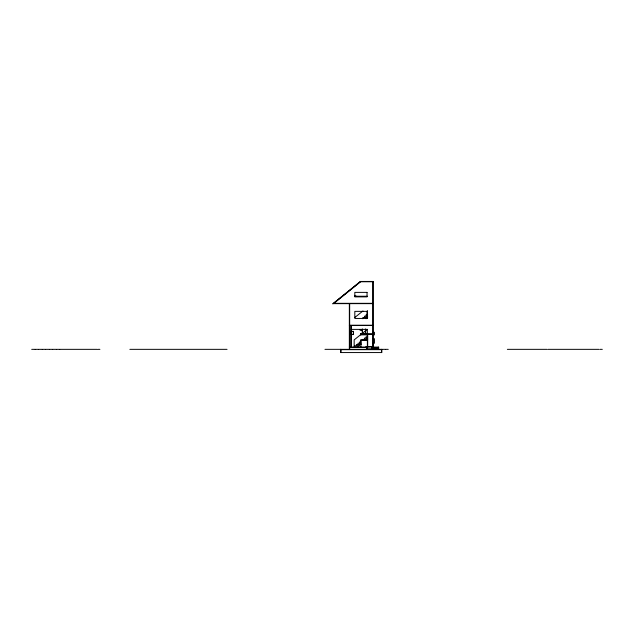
<?xml version="1.0" encoding="UTF-8"?>
<svg xmlns="http://www.w3.org/2000/svg" width="634" height="634" viewBox="0 0 634 634"><rect width="100%" height="100%" fill="white"/><g stroke="black" fill="none" stroke-linecap="round" stroke-linejoin="round"><path stroke-width="0.95" d="M360.492 281.441L332.874 303.797L360.492 281.441L373.157 281.441L373.157 349.342M360.603 281.758L333.571 303.646L372.84 303.646M354.818 317.483L362.965 310.961M360.492 281.758L373.157 281.758M354.525 295.919L356.427 296.244M354.461 296.244L367.363 296.244M333.967 303.321L372.84 303.321M367.688 314.908L366.08 314.908L366.08 316.192M367.688 316.192L364.471 316.192L364.471 317.483M367.688 317.483L362.862 317.483L362.862 318.767M349.667 325.21L372.84 325.21M349.342 325.527L372.84 325.527M351.276 329.387L367.363 329.387M360.128 329.831L362.379 329.831M359.961 330.037L362.537 330.037M350.951 331.344L353.526 331.344L353.526 334.562L350.951 334.562M373.157 332.287L374.448 332.287L374.448 334.863L373.157 334.863M367.363 333.571L360.603 333.571L360.603 334.863L367.363 334.863M360.928 333.896L367.046 333.896M367.363 333.896L372.84 333.896M367.688 334.221L372.84 334.221M367.688 336.789L366.08 336.789L366.08 338.081M367.688 338.081L364.471 338.081L364.471 339.364M373.157 338.722L374.448 338.722L374.448 343.232L373.157 343.232M362.862 339.364L367.688 339.364M367.363 340.014L360.603 340.014L367.363 340.331M361.253 341.94L359.644 341.94L359.644 343.232M361.253 343.232L358.036 343.232L358.036 344.516M361.253 344.516L356.427 344.516L356.427 345.807M349.342 347.091L367.046 347.091M373.157 347.091L378.633 347.091L378.633 349.342M349.667 347.416L367.046 347.416M373.157 347.733L378.633 347.733M366.721 348.058L371.873 348.058M373.157 348.541L378.633 348.541M31.7 349.342L34.918 349.342M35.242 349.342L38.46 349.342M38.777 349.342L41.995 349.342M42.319 349.342L45.537 349.342M45.862 349.342L49.08 349.342M49.397 349.342L52.622 349.342M52.939 349.342L56.157 349.342M56.481 349.342L59.699 349.342M60.024 349.342L97.335 349.342M98.008 349.342L99.91 349.342M129.859 349.342L227.051 349.342M324.957 349.342L382.342 349.342M382.667 349.342L385.298 349.342M385.615 349.342L388.254 349.342M507.359 349.342L546.944 349.342M547.752 349.342L599.082 349.342M599.994 349.342L602.3 349.342M340.973 349.667L381.525 349.667M381.85 349.342L381.85 352.559L340.656 352.559L340.656 349.342M381.525 349.342L381.525 352.559M378.308 347.091L378.308 349.342M373.481 343.232L373.481 349.342M372.84 281.758L372.84 349.342M371.873 346.766L371.873 349.342M371.548 346.766L371.548 349.342M367.688 333.896L367.688 346.148M367.363 310.502L367.363 318.347M367.363 346.148L367.363 329.323L354.168 339.879L354.168 347.091M367.046 333.571L367.046 334.863M367.046 346.766L367.046 349.342M366.721 346.766L366.721 349.342M366.08 317.483L366.08 318.767M365.755 329.101L365.755 333.896M365.438 329.101L365.438 333.571M362.537 329.101L362.537 333.571M362.22 329.101L362.22 333.896M360.928 333.571L360.928 334.863M360.928 340.331L360.928 347.091M359.644 344.516L359.644 345.807L354.818 345.807L354.818 347.091M358.036 345.807L358.036 347.091M351.276 325.527L351.276 347.091M350.951 325.527L350.951 347.091M349.667 303.646L349.667 349.342M349.342 303.646L349.342 349.342M340.973 349.342L340.973 352.559M367.046 292.377L354.818 292.377L354.818 296.886L367.046 296.886L367.046 292.377M367.046 311.365L354.818 311.365L354.818 318.45L367.046 318.45L367.046 311.365M353.368 331.542L351.117 331.542L351.117 334.356L353.368 334.356L353.368 331.542M372.515 346.449L366.08 346.766L372.515 346.449"/></g></svg>
